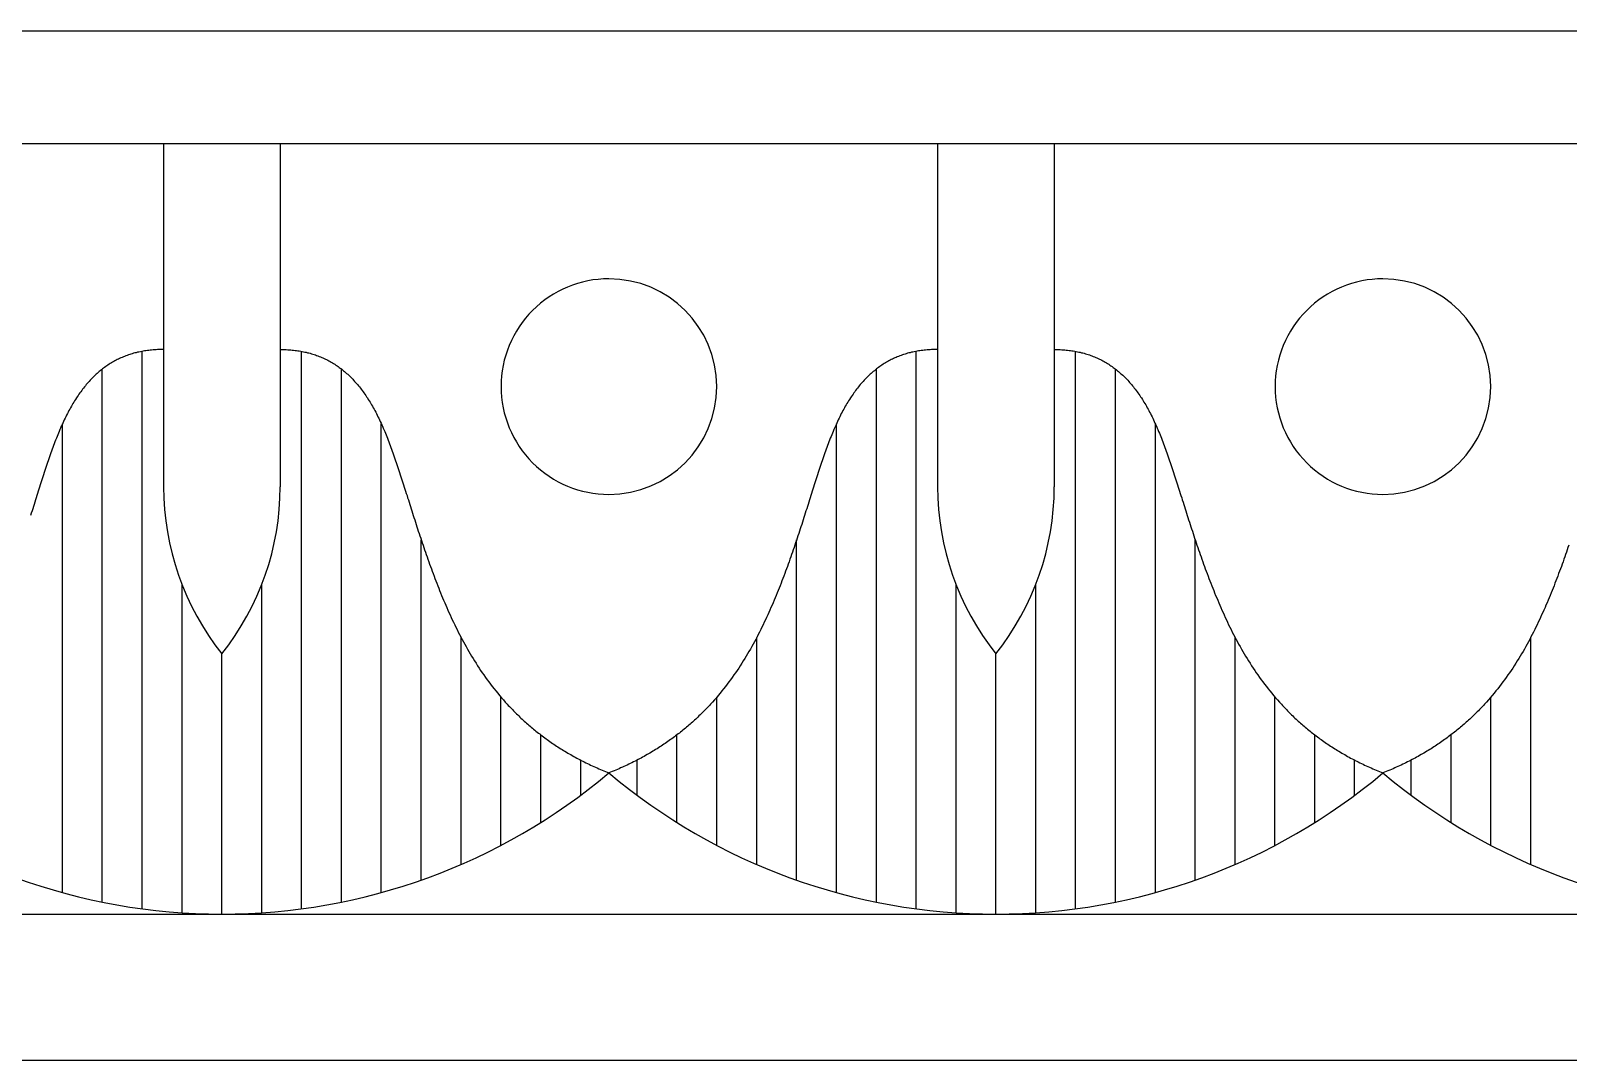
# Model space of a CAD drawing. Extents: x -111 to 2985, y -118 to 122.
# Drawn here: x 54.49 to 71.49, y 29.82 to 41.2 of the extents above; entities that cross this region are included whole.
import ezdxf

# ---------------------------------------------------------------- set-up
doc = ezdxf.new("R2010")
doc.units = 0
doc.layers.add('LAYER_03', color=5, linetype='CONTINUOUS')

msp = doc.modelspace()

# ---------------------------------------------------------------- linework, layer by layer
at = {"layer": 'LAYER_03'}
for points in [[(35.21, 41.2), (86.554, 41.2)], [(35.21, 39.952), (86.554, 39.952)], [(55.959, 39.952), (55.959, 36.155)], [(57.248, 39.952), (57.248, 36.155)], [(64.516, 39.952), (64.516, 36.155)], [(65.806, 39.952), (65.806, 36.155)], [(55.959, 37.675), (55.942, 37.675), (55.925, 37.675), (55.908, 37.675), (55.892, 37.674), (55.875, 37.673), (55.859, 37.672), (55.843, 37.671), (55.826, 37.669), (55.81, 37.668), (55.795, 37.666), (55.779, 37.664), (55.763, 37.661), (55.748, 37.659), (55.732, 37.656), (55.717, 37.654), (55.702, 37.651), (55.686, 37.647), (55.671, 37.644), (55.657, 37.64), (55.642, 37.637), (55.627, 37.633), (55.613, 37.628), (55.598, 37.624), (55.584, 37.619), (55.57, 37.615), (55.555, 37.61), (55.541, 37.605), (55.528, 37.599), (55.514, 37.594), (55.5, 37.588), (55.486, 37.582), (55.473, 37.576), (55.46, 37.569), (55.446, 37.563), (55.433, 37.556), (55.42, 37.549), (55.407, 37.542), (55.394, 37.535), (55.381, 37.527), (55.369, 37.519), (55.356, 37.512), (55.344, 37.503), (55.331, 37.495), (55.319, 37.487), (55.307, 37.478), (55.295, 37.469), (55.283, 37.46), (55.271, 37.451), (55.259, 37.441), (55.247, 37.431), (55.236, 37.421), (55.224, 37.411), (55.213, 37.401), (55.202, 37.391), (55.19, 37.38), (55.179, 37.369), (55.168, 37.358), (55.157, 37.347), (55.146, 37.335), (55.136, 37.323), (55.125, 37.312), (55.114, 37.299), (55.104, 37.287), (55.094, 37.275), (55.083, 37.262), (55.073, 37.249), (55.063, 37.236), (55.053, 37.223), (55.043, 37.209), (55.033, 37.196), (55.023, 37.182), (55.013, 37.168), (55.004, 37.153), (54.994, 37.139), (54.985, 37.124), (54.975, 37.109), (54.966, 37.094), (54.957, 37.079), (54.948, 37.063), (54.939, 37.048), (54.93, 37.032), (54.921, 37.016), (54.912, 36.999), (54.903, 36.983), (54.895, 36.966), (54.886, 36.949), (54.878, 36.932), (54.869, 36.915), (54.861, 36.897), (54.853, 36.88), (54.844, 36.862), (54.836, 36.844), (54.828, 36.826), (54.82, 36.807), (54.812, 36.789), (54.804, 36.77), (54.796, 36.751), (54.789, 36.732), (54.781, 36.712), (54.773, 36.693), (54.765, 36.673), (54.758, 36.653), (54.75, 36.633), (54.743, 36.613), (54.735, 36.593), (54.727, 36.572), (54.72, 36.551), (54.713, 36.531), (54.705, 36.51), (54.698, 36.488), (54.69, 36.467), (54.683, 36.446), (54.676, 36.424), (54.668, 36.402), (54.661, 36.38), (54.653, 36.358), (54.646, 36.336), (54.639, 36.314), (54.631, 36.291), (54.624, 36.269), (54.617, 36.246), (54.609, 36.223), (54.602, 36.2), (54.595, 36.177), (54.587, 36.154), (54.58, 36.13), (54.572, 36.107), (54.565, 36.083), (54.557, 36.06), (54.55, 36.036), (54.542, 36.012), (54.535, 35.988), (54.527, 35.963), (54.519, 35.939), (54.512, 35.915), (54.504, 35.89), (54.496, 35.866), (54.488, 35.841)], [(55.722, 31.49), (55.722, 37.655)], [(57.248, 37.675), (57.265, 37.675), (57.282, 37.675), (57.299, 37.675), (57.315, 37.674), (57.332, 37.673), (57.348, 37.672), (57.364, 37.671), (57.38, 37.669), (57.396, 37.668), (57.412, 37.666), (57.428, 37.664), (57.444, 37.661), (57.459, 37.659), (57.475, 37.656), (57.49, 37.654), (57.505, 37.651), (57.52, 37.647), (57.535, 37.644), (57.55, 37.64), (57.565, 37.637), (57.58, 37.633), (57.594, 37.628), (57.609, 37.624), (57.623, 37.619), (57.637, 37.615), (57.651, 37.61), (57.665, 37.605), (57.679, 37.599), (57.693, 37.594), (57.707, 37.588), (57.72, 37.582), (57.734, 37.576), (57.747, 37.569), (57.761, 37.563), (57.774, 37.556), (57.787, 37.549), (57.8, 37.542), (57.813, 37.535), (57.825, 37.527), (57.838, 37.519), (57.851, 37.512), (57.863, 37.503), (57.876, 37.495), (57.888, 37.487), (57.9, 37.478), (57.912, 37.469), (57.924, 37.46), (57.936, 37.451), (57.948, 37.441), (57.959, 37.431), (57.971, 37.421), (57.982, 37.411), (57.994, 37.401), (58.005, 37.391), (58.016, 37.38), (58.028, 37.369), (58.039, 37.358), (58.05, 37.347), (58.06, 37.335), (58.071, 37.323), (58.082, 37.312), (58.092, 37.299), (58.103, 37.287), (58.113, 37.275), (58.124, 37.262), (58.134, 37.249), (58.144, 37.236), (58.154, 37.223), (58.164, 37.209), (58.174, 37.196), (58.184, 37.182), (58.193, 37.168), (58.203, 37.153), (58.213, 37.139), (58.222, 37.124), (58.231, 37.109), (58.241, 37.094), (58.25, 37.079), (58.259, 37.063), (58.268, 37.048), (58.277, 37.032), (58.286, 37.016), (58.295, 36.999), (58.304, 36.983), (58.312, 36.966), (58.321, 36.949), (58.329, 36.932), (58.338, 36.915), (58.346, 36.897), (58.354, 36.88), (58.363, 36.862), (58.371, 36.844), (58.379, 36.826), (58.387, 36.807), (58.395, 36.789), (58.403, 36.77), (58.411, 36.751), (58.418, 36.732), (58.426, 36.712), (58.434, 36.693), (58.442, 36.673), (58.449, 36.653), (58.457, 36.633), (58.464, 36.613), (58.472, 36.593), (58.479, 36.572), (58.487, 36.551), (58.494, 36.531), (58.502, 36.51), (58.509, 36.488), (58.517, 36.467), (58.524, 36.446), (58.531, 36.424), (58.539, 36.402), (58.546, 36.38), (58.553, 36.358), (58.561, 36.336), (58.568, 36.314), (58.575, 36.291), (58.583, 36.269), (58.59, 36.246), (58.598, 36.223), (58.605, 36.2), (58.612, 36.177), (58.62, 36.154), (58.627, 36.13), (58.635, 36.107), (58.642, 36.083), (58.65, 36.06), (58.657, 36.036), (58.665, 36.012), (58.672, 35.988), (58.68, 35.963), (58.688, 35.939), (58.695, 35.915), (58.703, 35.89), (58.711, 35.866), (58.719, 35.841), (58.727, 35.816), (58.735, 35.791), (58.743, 35.766), (58.751, 35.741), (58.759, 35.716), (58.767, 35.691), (58.775, 35.665), (58.784, 35.64), (58.792, 35.615), (58.801, 35.589), (58.809, 35.563), (58.818, 35.538), (58.827, 35.512), (58.835, 35.486), (58.844, 35.46), (58.853, 35.434), (58.862, 35.408), (58.872, 35.382), (58.881, 35.355), (58.89, 35.329), (58.9, 35.303), (58.909, 35.276), (58.919, 35.25), (58.929, 35.223), (58.939, 35.197), (58.949, 35.17), (58.959, 35.144), (58.969, 35.117), (58.979, 35.09), (58.99, 35.063), (59, 35.036), (59.011, 35.01), (59.022, 34.983), (59.033, 34.956), (59.044, 34.929), (59.055, 34.902), (59.067, 34.875), (59.078, 34.848), (59.09, 34.821), (59.102, 34.794), (59.114, 34.767), (59.126, 34.74), (59.139, 34.713), (59.151, 34.686), (59.164, 34.659), (59.177, 34.632), (59.19, 34.605), (59.204, 34.578), (59.217, 34.551), (59.231, 34.524), (59.245, 34.497), (59.259, 34.47), (59.273, 34.443), (59.288, 34.417), (59.303, 34.39), (59.318, 34.363), (59.333, 34.337), (59.349, 34.31), (59.364, 34.284), (59.38, 34.258), (59.397, 34.231), (59.413, 34.205), (59.43, 34.179), (59.447, 34.153), (59.464, 34.127), (59.482, 34.101), (59.5, 34.076), (59.518, 34.05), (59.536, 34.024), (59.555, 33.999), (59.574, 33.974), (59.593, 33.949), (59.613, 33.924), (59.633, 33.899), (59.653, 33.874), (59.674, 33.849), (59.695, 33.825), (59.716, 33.8), (59.737, 33.776), (59.759, 33.752), (59.77, 33.74), (59.782, 33.728), (59.793, 33.716), (59.804, 33.705), (59.816, 33.693), (59.827, 33.681), (59.839, 33.669), (59.85, 33.658), (59.862, 33.646), (59.874, 33.634), (59.886, 33.623), (59.898, 33.611), (59.91, 33.6), (59.922, 33.589), (59.935, 33.577), (59.947, 33.566), (59.959, 33.555), (59.972, 33.544), (59.985, 33.532), (59.998, 33.521), (60.01, 33.51), (60.023, 33.499), (60.036, 33.488), (60.05, 33.477), (60.063, 33.466), (60.076, 33.456), (60.09, 33.445), (60.103, 33.434), (60.117, 33.424), (60.131, 33.413), (60.145, 33.402), (60.159, 33.392), (60.173, 33.382), (60.187, 33.371), (60.201, 33.361), (60.215, 33.351), (60.23, 33.34), (60.245, 33.33), (60.259, 33.32), (60.274, 33.31), (60.289, 33.3), (60.304, 33.29), (60.319, 33.28), (60.334, 33.271), (60.35, 33.261), (60.365, 33.251), (60.381, 33.242), (60.396, 33.232), (60.412, 33.223), (60.428, 33.213), (60.444, 33.204), (60.46, 33.195), (60.476, 33.186), (60.493, 33.176), (60.509, 33.167), (60.526, 33.158), (60.542, 33.149), (60.559, 33.141), (60.576, 33.132), (60.593, 33.123), (60.61, 33.114), (60.628, 33.106), (60.645, 33.097), (60.663, 33.089), (60.68, 33.08), (60.698, 33.072), (60.716, 33.064), (60.734, 33.056), (60.752, 33.048), (60.77, 33.04), (60.788, 33.032), (60.807, 33.024), (60.826, 33.016), (60.844, 33.008), (60.863, 33.001), (60.882, 32.993)], [(57.485, 31.49), (57.485, 37.655)], [(64.516, 37.675), (64.499, 37.675), (64.482, 37.675), (64.466, 37.675), (64.449, 37.674), (64.433, 37.673), (64.416, 37.672), (64.4, 37.671), (64.384, 37.669), (64.368, 37.668), (64.352, 37.666), (64.336, 37.664), (64.321, 37.661), (64.305, 37.659), (64.29, 37.656), (64.274, 37.654), (64.259, 37.651), (64.244, 37.647), (64.229, 37.644), (64.214, 37.64), (64.199, 37.637), (64.185, 37.633), (64.17, 37.628), (64.156, 37.624), (64.141, 37.619), (64.127, 37.615), (64.113, 37.61), (64.099, 37.605), (64.085, 37.599), (64.071, 37.594), (64.058, 37.588), (64.044, 37.582), (64.03, 37.576), (64.017, 37.569), (64.004, 37.563), (63.991, 37.556), (63.978, 37.549), (63.965, 37.542), (63.952, 37.535), (63.939, 37.527), (63.926, 37.519), (63.914, 37.512), (63.901, 37.503), (63.889, 37.495), (63.877, 37.487), (63.864, 37.478), (63.852, 37.469), (63.84, 37.46), (63.828, 37.451), (63.817, 37.441), (63.805, 37.431), (63.793, 37.421), (63.782, 37.411), (63.77, 37.401), (63.759, 37.391), (63.748, 37.38), (63.737, 37.369), (63.726, 37.358), (63.715, 37.347), (63.704, 37.335), (63.693, 37.323), (63.682, 37.312), (63.672, 37.299), (63.661, 37.287), (63.651, 37.275), (63.641, 37.262), (63.63, 37.249), (63.62, 37.236), (63.61, 37.223), (63.6, 37.209), (63.59, 37.196), (63.581, 37.182), (63.571, 37.168), (63.561, 37.153), (63.552, 37.139), (63.542, 37.124), (63.533, 37.109), (63.524, 37.094), (63.514, 37.079), (63.505, 37.063), (63.496, 37.048), (63.487, 37.032), (63.478, 37.016), (63.47, 36.999), (63.461, 36.983), (63.452, 36.966), (63.444, 36.949), (63.435, 36.932), (63.427, 36.915), (63.418, 36.897), (63.41, 36.88), (63.402, 36.862), (63.394, 36.844), (63.386, 36.826), (63.378, 36.807), (63.37, 36.789), (63.362, 36.77), (63.354, 36.751), (63.346, 36.732), (63.338, 36.712), (63.33, 36.693), (63.323, 36.673), (63.315, 36.653), (63.308, 36.633), (63.3, 36.613), (63.292, 36.593), (63.285, 36.572), (63.277, 36.551), (63.27, 36.531), (63.263, 36.51), (63.255, 36.488), (63.248, 36.467), (63.24, 36.446), (63.233, 36.424), (63.226, 36.402), (63.218, 36.38), (63.211, 36.358), (63.204, 36.336), (63.196, 36.314), (63.189, 36.291), (63.182, 36.269), (63.174, 36.246), (63.167, 36.223), (63.159, 36.2), (63.152, 36.177), (63.145, 36.154), (63.137, 36.13), (63.13, 36.107), (63.122, 36.083), (63.115, 36.06), (63.107, 36.036), (63.1, 36.012), (63.092, 35.988), (63.084, 35.963), (63.077, 35.939), (63.069, 35.915), (63.061, 35.89), (63.053, 35.866), (63.046, 35.841), (63.038, 35.816), (63.03, 35.791), (63.022, 35.766), (63.014, 35.741), (63.005, 35.716), (62.997, 35.691), (62.989, 35.665), (62.981, 35.64), (62.972, 35.615), (62.964, 35.589), (62.955, 35.563), (62.946, 35.538), (62.938, 35.512), (62.929, 35.486), (62.92, 35.46), (62.911, 35.434), (62.902, 35.408), (62.893, 35.382), (62.884, 35.355), (62.874, 35.329), (62.865, 35.303), (62.855, 35.276), (62.845, 35.25), (62.836, 35.223), (62.826, 35.197), (62.816, 35.17), (62.806, 35.144), (62.795, 35.117), (62.785, 35.09), (62.775, 35.063), (62.764, 35.036), (62.753, 35.01), (62.742, 34.983), (62.731, 34.956), (62.72, 34.929), (62.709, 34.902), (62.697, 34.875), (62.686, 34.848), (62.674, 34.821), (62.662, 34.794), (62.65, 34.767), (62.638, 34.74), (62.626, 34.713), (62.613, 34.686), (62.6, 34.659), (62.587, 34.632), (62.574, 34.605), (62.561, 34.578), (62.547, 34.551), (62.534, 34.524), (62.52, 34.497), (62.505, 34.47), (62.491, 34.443), (62.476, 34.417), (62.462, 34.39), (62.447, 34.363), (62.431, 34.337), (62.416, 34.31), (62.4, 34.284), (62.384, 34.258), (62.368, 34.231), (62.351, 34.205), (62.334, 34.179), (62.317, 34.153), (62.3, 34.127), (62.282, 34.101), (62.265, 34.076), (62.246, 34.05), (62.228, 34.024), (62.209, 33.999), (62.19, 33.974), (62.171, 33.949), (62.151, 33.924), (62.131, 33.899), (62.111, 33.874), (62.091, 33.849), (62.07, 33.825), (62.048, 33.8), (62.027, 33.776), (62.005, 33.752), (61.994, 33.74), (61.983, 33.728), (61.972, 33.716), (61.96, 33.705), (61.949, 33.693), (61.937, 33.681), (61.926, 33.669), (61.914, 33.658), (61.902, 33.646), (61.89, 33.634), (61.878, 33.623), (61.866, 33.611), (61.854, 33.6), (61.842, 33.589), (61.83, 33.577), (61.817, 33.566), (61.805, 33.555), (61.792, 33.544), (61.78, 33.532), (61.767, 33.521), (61.754, 33.51), (61.741, 33.499), (61.728, 33.488), (61.715, 33.477), (61.701, 33.466), (61.688, 33.456), (61.675, 33.445), (61.661, 33.434), (61.647, 33.424), (61.634, 33.413), (61.62, 33.402), (61.606, 33.392), (61.592, 33.382), (61.578, 33.371), (61.563, 33.361), (61.549, 33.351), (61.534, 33.34), (61.52, 33.33), (61.505, 33.32), (61.49, 33.31), (61.475, 33.3), (61.46, 33.29), (61.445, 33.28), (61.43, 33.271), (61.415, 33.261), (61.399, 33.251), (61.384, 33.242), (61.368, 33.232), (61.352, 33.223), (61.336, 33.213), (61.32, 33.204), (61.304, 33.195), (61.288, 33.186), (61.272, 33.176), (61.255, 33.167), (61.239, 33.158), (61.222, 33.149), (61.205, 33.141), (61.188, 33.132), (61.171, 33.123), (61.154, 33.114), (61.137, 33.106), (61.119, 33.097), (61.102, 33.089), (61.084, 33.08), (61.066, 33.072), (61.049, 33.064), (61.031, 33.056), (61.012, 33.048), (60.994, 33.04), (60.976, 33.032), (60.957, 33.024), (60.939, 33.016), (60.92, 33.008), (60.901, 33.001), (60.882, 32.993)], [(64.28, 31.49), (64.28, 37.655)], [(65.806, 37.675), (65.823, 37.675), (65.839, 37.675), (65.856, 37.675), (65.873, 37.674), (65.889, 37.673), (65.906, 37.672), (65.922, 37.671), (65.938, 37.669), (65.954, 37.668), (65.97, 37.666), (65.986, 37.664), (66.001, 37.661), (66.017, 37.659), (66.032, 37.656), (66.048, 37.654), (66.063, 37.651), (66.078, 37.647), (66.093, 37.644), (66.108, 37.64), (66.122, 37.637), (66.137, 37.633), (66.152, 37.628), (66.166, 37.624), (66.18, 37.619), (66.195, 37.615), (66.209, 37.61), (66.223, 37.605), (66.237, 37.599), (66.251, 37.594), (66.264, 37.588), (66.278, 37.582), (66.291, 37.576), (66.305, 37.569), (66.318, 37.563), (66.331, 37.556), (66.344, 37.549), (66.357, 37.542), (66.37, 37.535), (66.383, 37.527), (66.396, 37.519), (66.408, 37.512), (66.421, 37.503), (66.433, 37.495), (66.445, 37.487), (66.457, 37.478), (66.469, 37.469), (66.481, 37.46), (66.493, 37.451), (66.505, 37.441), (66.517, 37.431), (66.528, 37.421), (66.54, 37.411), (66.551, 37.401), (66.563, 37.391), (66.574, 37.38), (66.585, 37.369), (66.596, 37.358), (66.607, 37.347), (66.618, 37.335), (66.629, 37.323), (66.639, 37.312), (66.65, 37.299), (66.66, 37.287), (66.671, 37.275), (66.681, 37.262), (66.691, 37.249), (66.701, 37.236), (66.712, 37.223), (66.721, 37.209), (66.731, 37.196), (66.741, 37.182), (66.751, 37.168), (66.761, 37.153), (66.77, 37.139), (66.78, 37.124), (66.789, 37.109), (66.798, 37.094), (66.807, 37.079), (66.817, 37.063), (66.826, 37.048), (66.835, 37.032), (66.843, 37.016), (66.852, 36.999), (66.861, 36.983), (66.87, 36.966), (66.878, 36.949), (66.887, 36.932), (66.895, 36.915), (66.903, 36.897), (66.912, 36.88), (66.92, 36.862), (66.928, 36.844), (66.936, 36.826), (66.944, 36.807), (66.952, 36.789), (66.96, 36.77), (66.968, 36.751), (66.976, 36.732), (66.984, 36.712), (66.991, 36.693), (66.999, 36.673), (67.007, 36.653), (67.014, 36.633), (67.022, 36.613), (67.029, 36.593), (67.037, 36.572), (67.044, 36.551), (67.052, 36.531), (67.059, 36.51), (67.067, 36.488), (67.074, 36.467), (67.081, 36.446), (67.089, 36.424), (67.096, 36.402), (67.103, 36.38), (67.111, 36.358), (67.118, 36.336), (67.126, 36.314), (67.133, 36.291), (67.14, 36.269), (67.148, 36.246), (67.155, 36.223), (67.162, 36.2), (67.17, 36.177), (67.177, 36.154), (67.185, 36.13), (67.192, 36.107), (67.2, 36.083), (67.207, 36.06), (67.215, 36.036), (67.222, 36.012), (67.23, 35.988), (67.237, 35.963), (67.245, 35.939), (67.253, 35.915), (67.261, 35.89), (67.268, 35.866), (67.276, 35.841), (67.284, 35.816), (67.292, 35.791), (67.3, 35.766), (67.308, 35.741), (67.316, 35.716), (67.325, 35.691), (67.333, 35.665), (67.341, 35.64), (67.35, 35.615), (67.358, 35.589), (67.367, 35.563), (67.375, 35.538), (67.384, 35.512), (67.393, 35.486), (67.402, 35.46), (67.411, 35.434), (67.42, 35.408), (67.429, 35.382), (67.438, 35.355), (67.448, 35.329), (67.457, 35.303), (67.467, 35.276), (67.476, 35.25), (67.486, 35.223), (67.496, 35.197), (67.506, 35.17), (67.516, 35.144), (67.526, 35.117), (67.537, 35.09), (67.547, 35.063), (67.558, 35.036), (67.569, 35.01), (67.579, 34.983), (67.59, 34.956), (67.602, 34.929), (67.613, 34.902), (67.624, 34.875), (67.636, 34.848), (67.648, 34.821), (67.66, 34.794), (67.672, 34.767), (67.684, 34.74), (67.696, 34.713), (67.709, 34.686), (67.722, 34.659), (67.734, 34.632), (67.748, 34.605), (67.761, 34.578), (67.775, 34.551), (67.788, 34.524), (67.802, 34.497), (67.816, 34.47), (67.831, 34.443), (67.845, 34.417), (67.86, 34.39), (67.875, 34.363), (67.89, 34.337), (67.906, 34.31), (67.922, 34.284), (67.938, 34.258), (67.954, 34.231), (67.971, 34.205), (67.987, 34.179), (68.004, 34.153), (68.022, 34.127), (68.039, 34.101), (68.057, 34.076), (68.075, 34.05), (68.094, 34.024), (68.112, 33.999), (68.132, 33.974), (68.151, 33.949), (68.17, 33.924), (68.19, 33.899), (68.211, 33.874), (68.231, 33.849), (68.252, 33.825), (68.273, 33.8), (68.295, 33.776), (68.317, 33.752), (68.328, 33.74), (68.339, 33.728), (68.35, 33.716), (68.362, 33.705), (68.373, 33.693), (68.384, 33.681), (68.396, 33.669), (68.408, 33.658), (68.419, 33.646), (68.431, 33.634), (68.443, 33.623), (68.455, 33.611), (68.467, 33.6), (68.48, 33.589), (68.492, 33.577), (68.504, 33.566), (68.517, 33.555), (68.529, 33.544), (68.542, 33.532), (68.555, 33.521), (68.568, 33.51), (68.581, 33.499), (68.594, 33.488), (68.607, 33.477), (68.62, 33.466), (68.634, 33.456), (68.647, 33.445), (68.661, 33.434), (68.674, 33.424), (68.688, 33.413), (68.702, 33.402), (68.716, 33.392), (68.73, 33.382), (68.744, 33.371), (68.758, 33.361), (68.773, 33.351), (68.787, 33.34), (68.802, 33.33), (68.817, 33.32), (68.831, 33.31), (68.846, 33.3), (68.861, 33.29), (68.876, 33.28), (68.892, 33.271), (68.907, 33.261), (68.923, 33.251), (68.938, 33.242), (68.954, 33.232), (68.97, 33.223), (68.985, 33.213), (69.001, 33.204), (69.018, 33.195), (69.034, 33.186), (69.05, 33.176), (69.067, 33.167), (69.083, 33.158), (69.1, 33.149), (69.117, 33.141), (69.134, 33.132), (69.151, 33.123), (69.168, 33.114), (69.185, 33.106), (69.202, 33.097), (69.22, 33.089), (69.238, 33.08), (69.255, 33.072), (69.273, 33.064), (69.291, 33.056), (69.309, 33.048), (69.328, 33.04), (69.346, 33.032), (69.364, 33.024), (69.383, 33.016), (69.402, 33.008), (69.421, 33.001), (69.44, 32.993)], [(66.042, 31.49), (66.042, 37.655)], [(55.281, 31.564), (55.281, 37.459)], [(57.926, 31.564), (57.926, 37.459)], [(63.839, 31.564), (63.839, 37.459)], [(66.483, 31.564), (66.483, 37.459)], [(54.841, 31.67), (54.841, 36.854)], [(58.366, 31.67), (58.366, 36.854)], [(63.398, 31.67), (63.398, 36.854)], [(66.924, 31.67), (66.924, 36.854)], [(58.807, 31.808), (58.807, 35.57)], [(62.957, 31.808), (62.957, 35.57)], [(67.364, 31.808), (67.364, 35.57)], [(71.495, 35.512), (71.486, 35.486), (71.477, 35.46), (71.468, 35.434), (71.459, 35.408), (71.45, 35.382), (71.441, 35.355), (71.432, 35.329), (71.422, 35.303), (71.413, 35.276), (71.403, 35.25), (71.393, 35.223), (71.383, 35.197), (71.373, 35.17), (71.363, 35.144), (71.353, 35.117), (71.342, 35.09), (71.332, 35.063), (71.321, 35.036), (71.311, 35.01), (71.3, 34.983), (71.289, 34.956), (71.278, 34.929), (71.266, 34.902), (71.255, 34.875), (71.243, 34.848), (71.232, 34.821), (71.22, 34.794), (71.208, 34.767), (71.195, 34.74), (71.183, 34.713), (71.17, 34.686), (71.158, 34.659), (71.145, 34.632), (71.132, 34.605), (71.118, 34.578), (71.105, 34.551), (71.091, 34.524), (71.077, 34.497), (71.063, 34.47), (71.048, 34.443), (71.034, 34.417), (71.019, 34.39), (71.004, 34.363), (70.989, 34.337), (70.973, 34.31), (70.957, 34.284), (70.941, 34.258), (70.925, 34.231), (70.909, 34.205), (70.892, 34.179), (70.875, 34.153), (70.857, 34.127), (70.84, 34.101), (70.822, 34.076), (70.804, 34.05), (70.785, 34.024), (70.767, 33.999), (70.748, 33.974), (70.728, 33.949), (70.709, 33.924), (70.689, 33.899), (70.669, 33.874), (70.648, 33.849), (70.627, 33.825), (70.606, 33.8), (70.584, 33.776), (70.562, 33.752), (70.551, 33.74), (70.54, 33.728), (70.529, 33.716), (70.518, 33.705), (70.506, 33.693), (70.495, 33.681), (70.483, 33.669), (70.471, 33.658), (70.46, 33.646), (70.448, 33.634), (70.436, 33.623), (70.424, 33.611), (70.412, 33.6), (70.4, 33.589), (70.387, 33.577), (70.375, 33.566), (70.362, 33.555), (70.35, 33.544), (70.337, 33.532), (70.324, 33.521), (70.311, 33.51), (70.298, 33.499), (70.285, 33.488), (70.272, 33.477), (70.259, 33.466), (70.246, 33.456), (70.232, 33.445), (70.218, 33.434), (70.205, 33.424), (70.191, 33.413), (70.177, 33.402), (70.163, 33.392), (70.149, 33.382), (70.135, 33.371), (70.121, 33.361), (70.106, 33.351), (70.092, 33.34), (70.077, 33.33), (70.063, 33.32), (70.048, 33.31), (70.033, 33.3), (70.018, 33.29), (70.003, 33.28), (69.987, 33.271), (69.972, 33.261), (69.957, 33.251), (69.941, 33.242), (69.925, 33.232), (69.91, 33.223), (69.894, 33.213), (69.878, 33.204), (69.862, 33.195), (69.845, 33.186), (69.829, 33.176), (69.813, 33.167), (69.796, 33.158), (69.779, 33.149), (69.763, 33.141), (69.746, 33.132), (69.729, 33.123), (69.711, 33.114), (69.694, 33.106), (69.677, 33.097), (69.659, 33.089), (69.642, 33.08), (69.624, 33.072), (69.606, 33.064), (69.588, 33.056), (69.57, 33.048), (69.552, 33.04), (69.533, 33.032), (69.515, 33.024), (69.496, 33.016), (69.477, 33.008), (69.459, 33.001), (69.44, 32.993)], [(56.163, 31.446), (56.163, 35.075)], [(57.044, 31.446), (57.044, 35.075)], [(64.72, 31.446), (64.72, 35.075)], [(65.602, 31.446), (65.602, 35.075)], [(59.248, 31.981), (59.248, 34.492)], [(62.517, 31.981), (62.517, 34.492)], [(67.805, 31.981), (67.805, 34.492)], [(71.074, 31.981), (71.074, 34.492)], [(56.603, 31.432), (56.603, 34.311)], [(65.161, 31.432), (65.161, 34.311)], [(59.688, 32.191), (59.688, 33.832)], [(62.076, 32.191), (62.076, 33.832)], [(68.246, 32.191), (68.246, 33.832)], [(70.633, 32.191), (70.633, 33.832)], [(60.129, 32.444), (60.129, 33.414)], [(61.635, 32.444), (61.635, 33.414)], [(68.686, 32.444), (68.686, 33.414)], [(70.193, 32.444), (70.193, 33.414)], [(60.57, 32.746), (60.57, 33.135)], [(61.195, 32.746), (61.195, 33.135)], [(69.127, 32.746), (69.127, 33.135)], [(69.752, 32.746), (69.752, 33.135)], [(35.21, 31.432), (86.554, 31.432)], [(35.21, 29.816), (86.554, 29.816)]]:
    msp.add_lwpolyline(points, dxfattribs=at)
for points in [[(60.882, 38.457, 0.414214), (59.69, 37.265, 0.414214), (60.882, 36.073)], [(60.882, 36.073, 1), (60.882, 38.457)], [(69.44, 38.457, 0.414214), (68.248, 37.265, 0.414214), (69.44, 36.073)], [(69.44, 36.073, 1), (69.44, 38.457)], [(55.959, 36.155, 0.169819), (56.603, 34.311)], [(56.603, 34.311, 0.169819), (57.248, 36.155)], [(64.516, 36.155, 0.169819), (65.161, 34.311, 0.169819), (65.806, 36.155)], [(52.325, 32.993, 0.176799), (56.603, 31.432)], [(56.603, 31.432, 0.176799), (60.882, 32.993)], [(60.882, 32.993, 0.176799), (65.161, 31.432)], [(65.161, 31.432, 0.176799), (69.44, 32.993)], [(69.44, 32.993, 0.176799), (73.718, 31.432)]]:
    msp.add_lwpolyline(points, format="xyb", dxfattribs=at)

doc.saveas('drawing.dxf')
